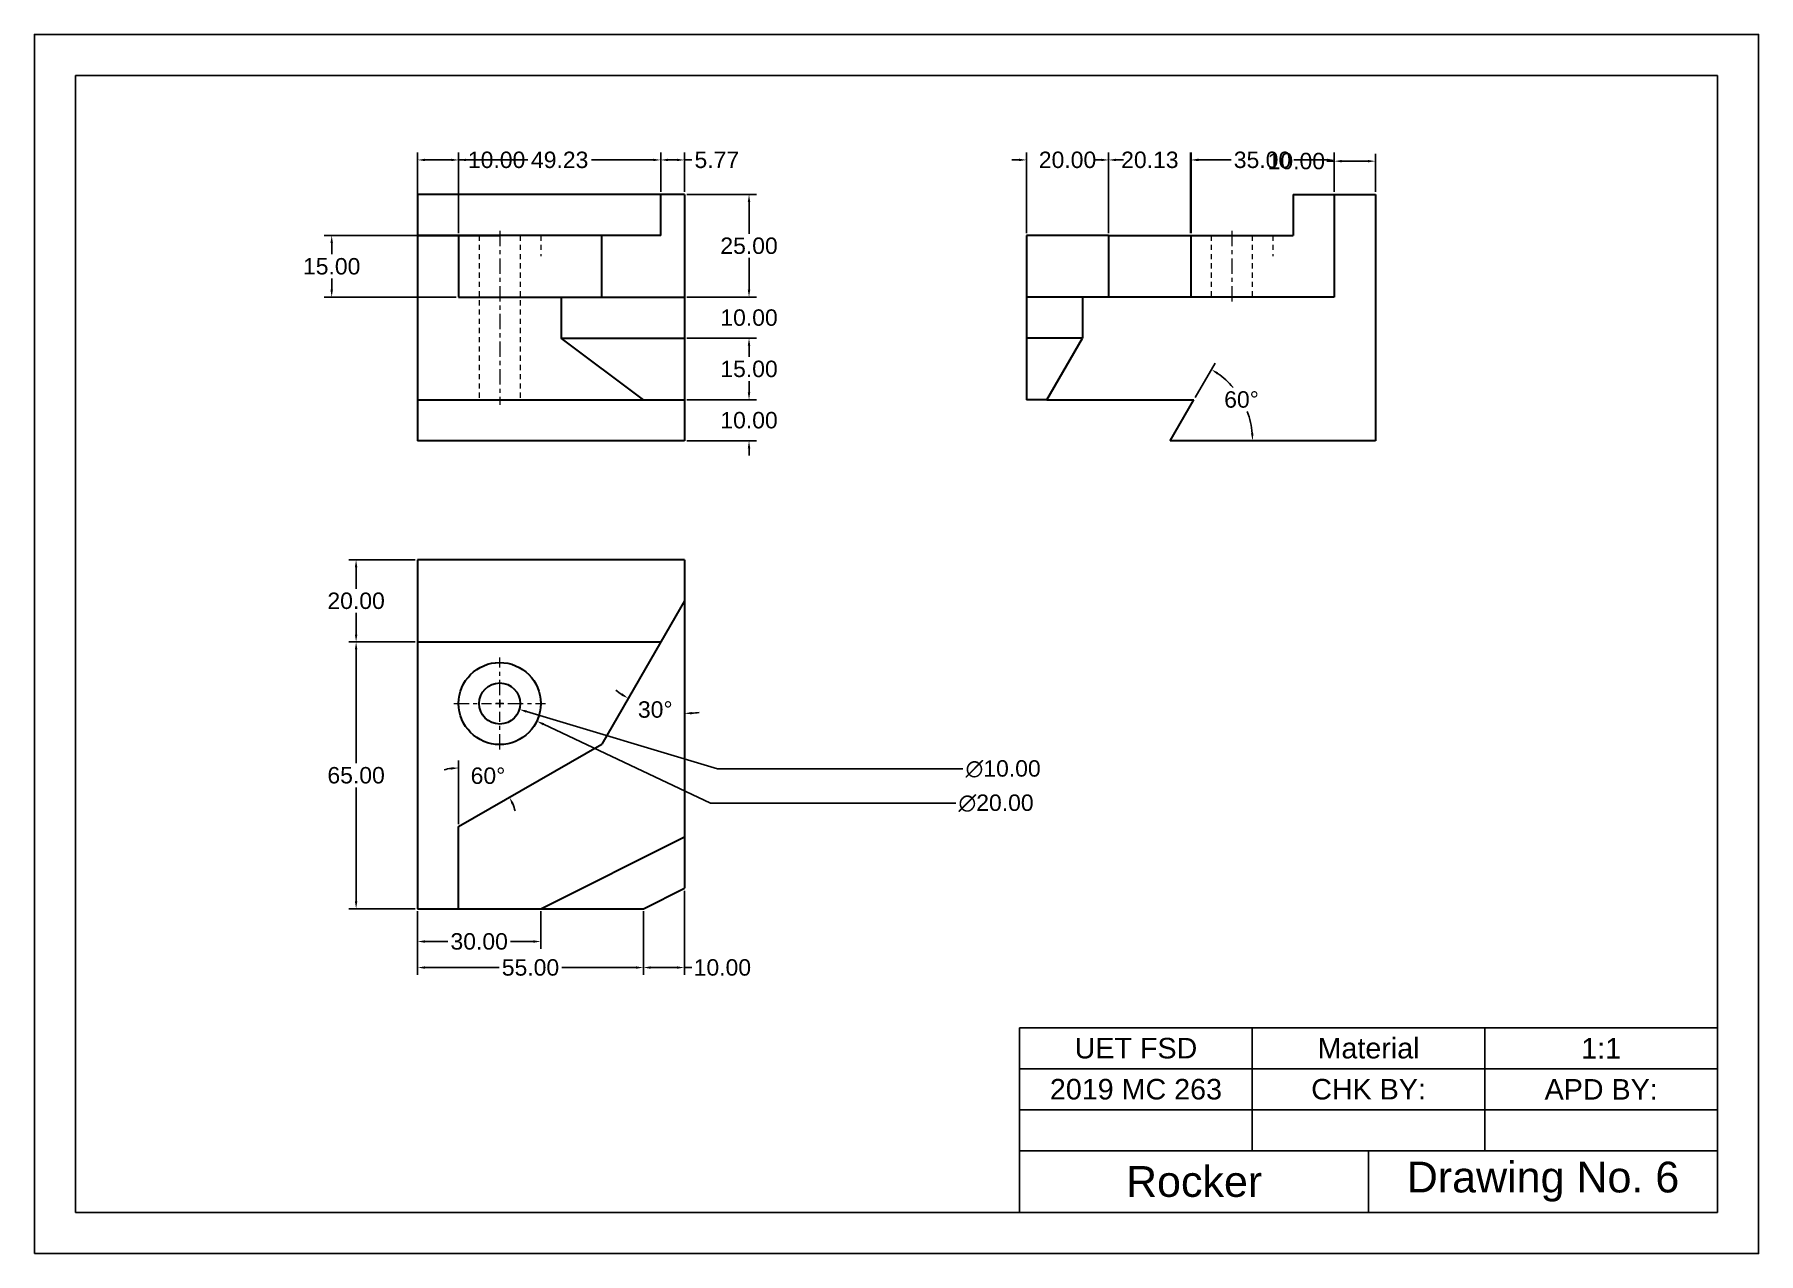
# Model space of a CAD drawing. Header units: centimetres. Extents: x 8.2 to 50.2, y 16 to 45.7.
import ezdxf

# ---------------------------------------------------------------- set-up
doc = ezdxf.new("R2010")
doc.units = ezdxf.units.CM
doc.header["$LTSCALE"] = 0.5
doc.header["$MEASUREMENT"] = 0
doc.linetypes.add('CENTER2', pattern=[1.125, 0.75, -0.125, 0.125, -0.125])
doc.linetypes.add('DASHED2', pattern=[0.375, 0.25, -0.125])
doc.styles.get("Standard").update_dxf_attribs({"font": 'arial.ttf'})
doc.dimstyles.get("Standard").update_dxf_attribs({"dimtxt": 0.4, "dimasz": 0.18, "dimexe": 0.18, "dimexo": 0.0625, "dimgap": 0.09, "dimtad": 0, "dimtih": 1, "dimtoh": 1, "dimlfac": 10, "dimzin": 0, "dimdsep": 46, "dimtxsty": 'Standard', "dimcen": 0.09, "dimadec": 0, "dimazin": 0, "dimtfac": 1, "dimtofl": 0, "dimtmove": 0, "dimatfit": 3, "dimfxl": 1, "dimtolj": 1, "dimtzin": 0, "dimarcsym": 0})

# ---------------------------------------------------------------- blocks, each defined once
blk = doc.blocks.new('*U1')
at = {"color": 0, "linetype": 'CENTER2', "lineweight": 15, "transparency": 16777216}
blk.add_line((0, 0.87), (0, -0.87), dxfattribs=at)
blk = doc.blocks.new('*U2')
at = {"color": 0, "linetype": 'CENTER2', "lineweight": 15, "transparency": 16777216}
blk.add_line((0, 2.12), (0, -2.12), dxfattribs=at)
blk = doc.blocks.new('*U3')
at = {"color": 0, "linetype": 'CENTER2', "lineweight": 15, "transparency": 16777216}
for p, q in [((0, 0.2), (0, 1.12)), ((-1.12, 0), (-0.2, 0)), ((0.2, 0), (1.12, 0)), ((0, -1.12), (0, -0.2))]:
    blk.add_line(p, q, dxfattribs=at)
at = {"color": 0, "linetype": 'Continuous', "lineweight": 15, "transparency": 16777216}
for p, q in [((-0.1, 0), (0.1, 0)), ((0, -0.1), (0, 0.1))]:
    blk.add_line(p, q, dxfattribs=at)
blk = doc.blocks.new('*D4')
at = {"color": 0, "lineweight": -2, "transparency": 16777216}
for p, q in [((17.515, 32.852), (15.9, 32.852)), ((16.08, 32.672), (16.08, 32.146)), ((16.08, 31.032), (16.08, 31.557)), ((17.515, 30.852), (15.9, 30.852))]:
    blk.add_line(p, q, dxfattribs=at)
at = {"color": 0, "lineweight": 15, "transparency": 16777216}
for points in [[(16.05, 32.672), (16.11, 32.672), (16.08, 32.852)], [(16.05, 31.032), (16.11, 31.032), (16.08, 30.852)]]:
    blk.add_solid(points, dxfattribs=at)
at = {"layer": 'Defpoints', "color": 0, "lineweight": 15, "transparency": 16777216}
for p in [(17.578, 32.852), (16.08, 30.852), (17.578, 30.852)]:
    blk.add_point(p, dxfattribs=at)
at = {"color": 0, "lineweight": 15, "transparency": 16777216, "insert": (16.08, 31.852), "char_height": 0.4, "attachment_point": 5}
blk.add_mtext('\\A1;20.00', dxfattribs=at)
blk = doc.blocks.new('*D5')
at = {"color": 0, "lineweight": -2, "transparency": 16777216}
for p, q in [((17.515, 30.852), (15.9, 30.852)), ((16.08, 30.672), (16.08, 27.896)), ((16.08, 24.532), (16.08, 27.307)), ((17.515, 24.352), (15.9, 24.352))]:
    blk.add_line(p, q, dxfattribs=at)
at = {"color": 0, "lineweight": 15, "transparency": 16777216}
for points in [[(16.05, 30.672), (16.11, 30.672), (16.08, 30.852)], [(16.05, 24.532), (16.11, 24.532), (16.08, 24.352)]]:
    blk.add_solid(points, dxfattribs=at)
at = {"layer": 'Defpoints', "color": 0, "lineweight": 15, "transparency": 16777216}
for p in [(17.578, 30.852), (16.08, 24.352), (17.578, 24.352)]:
    blk.add_point(p, dxfattribs=at)
at = {"color": 0, "lineweight": 15, "transparency": 16777216, "insert": (16.08, 27.602), "char_height": 0.4, "attachment_point": 5}
blk.add_mtext('\\A1;65.00', dxfattribs=at)
blk = doc.blocks.new('*D6')
at = {"color": 0, "lineweight": -2, "transparency": 16777216}
for p, q in [((17.578, 24.289), (17.578, 22.739)), ((23.078, 24.289), (23.078, 22.739)), ((17.758, 22.919), (19.564, 22.919)), ((22.898, 22.919), (21.092, 22.919))]:
    blk.add_line(p, q, dxfattribs=at)
at = {"color": 0, "lineweight": 15, "transparency": 16777216}
for points in [[(17.758, 22.949), (17.758, 22.889), (17.578, 22.919)], [(22.898, 22.949), (22.898, 22.889), (23.078, 22.919)]]:
    blk.add_solid(points, dxfattribs=at)
at = {"layer": 'Defpoints', "color": 0, "lineweight": 15, "transparency": 16777216}
for p in [(17.578, 24.352), (23.078, 24.352), (23.078, 22.919)]:
    blk.add_point(p, dxfattribs=at)
at = {"color": 0, "lineweight": 15, "transparency": 16777216, "insert": (20.328, 22.919), "char_height": 0.4, "attachment_point": 5}
blk.add_mtext('\\A1;55.00', dxfattribs=at)
blk = doc.blocks.new('*D7')
at = {"color": 0, "lineweight": -2, "transparency": 16777216}
for p, q in [((24.078, 24.789), (24.078, 22.739)), ((23.078, 24.289), (23.078, 22.739)), ((23.258, 22.919), (23.898, 22.919)), ((24.078, 22.919), (24.258, 22.919))]:
    blk.add_line(p, q, dxfattribs=at)
at = {"color": 0, "lineweight": 15, "transparency": 16777216}
for points in [[(23.258, 22.949), (23.258, 22.889), (23.078, 22.919)], [(23.898, 22.949), (23.898, 22.889), (24.078, 22.919)]]:
    blk.add_solid(points, dxfattribs=at)
at = {"layer": 'Defpoints', "color": 0, "lineweight": 15, "transparency": 16777216}
for p in [(24.078, 24.852), (23.078, 24.352), (24.078, 22.919)]:
    blk.add_point(p, dxfattribs=at)
at = {"color": 0, "lineweight": 15, "transparency": 16777216, "insert": (25.003, 22.919), "char_height": 0.4, "attachment_point": 5}
blk.add_mtext('\\A1;10.00', dxfattribs=at)
blk = doc.blocks.new('*D8')
at = {"color": 0, "lineweight": -2, "transparency": 16777216}
for start, end in [(232.4757, 236.2378), (273.7622, 277.5243)]:
    blk.add_arc((24.078, 31.852), 2.742, start, end, dxfattribs=at)
at = {"color": 0, "lineweight": 15, "transparency": 16777216}
for points in [[(22.57, 29.598), (22.538, 29.547), (22.707, 29.477)], [(24.259, 29.086), (24.257, 29.146), (24.078, 29.11)]]:
    blk.add_solid(points, dxfattribs=at)
at = {"layer": 'Defpoints', "color": 0, "lineweight": 15, "transparency": 16777216}
for p in [(24.078, 32.852), (23.5, 30.852), (23.14, 29.275), (22.065, 28.365), (24.078, 24.852)]:
    blk.add_point(p, dxfattribs=at)
at = {"color": 0, "lineweight": 15, "transparency": 16777216, "insert": (23.368, 29.203), "char_height": 0.4, "attachment_point": 5}
blk.add_mtext('\\A1;30°', dxfattribs=at)
blk = doc.blocks.new('*D9')
at = {"color": 0, "lineweight": -2, "transparency": 16777216}
blk.add_line((18.578, 26.414), (18.578, 27.962), dxfattribs=at)
for start, end in [(97.216, 104.4319), (15.5681, 22.784)]:
    blk.add_arc((18.578, 26.352), 1.43, start, end, dxfattribs=at)
at = {"color": 0, "lineweight": 15, "transparency": 16777216}
for points in [[(18.396, 27.8), (18.4, 27.74), (18.578, 27.782)], [(19.869, 26.892), (19.923, 26.919), (19.816, 27.067)]]:
    blk.add_solid(points, dxfattribs=at)
at = {"layer": 'Defpoints', "color": 0, "lineweight": 15, "transparency": 16777216}
for p in [(22.065, 28.365), (19.497, 27.447), (18.578, 26.352), (18.578, 26.352), (18.578, 24.352)]:
    blk.add_point(p, dxfattribs=at)
at = {"color": 0, "lineweight": 15, "transparency": 16777216, "insert": (19.293, 27.59), "char_height": 0.4, "attachment_point": 5}
blk.add_mtext('\\A1;60°', dxfattribs=at)
blk = doc.blocks.new('*D10')
at = {"color": 0, "lineweight": -2, "transparency": 16777216}
for p, q in [((19.578, 29.262), (19.578, 29.442)), ((19.488, 29.352), (19.668, 29.352)), ((24.711, 26.922), (20.644, 28.847)), ((30.688, 26.922), (24.711, 26.922))]:
    blk.add_line(p, q, dxfattribs=at)
at = {"color": 0, "lineweight": 15, "transparency": 16777216}
blk.add_solid([(20.657, 28.874), (20.631, 28.82), (20.482, 28.924)], dxfattribs=at)
at = {"layer": 'Defpoints', "color": 0, "lineweight": 15, "transparency": 16777216}
for p in [(18.674, 29.779), (20.482, 28.924)]:
    blk.add_point(p, dxfattribs=at)
at = {"color": 0, "lineweight": 15, "transparency": 16777216, "insert": (31.67, 26.922), "char_height": 0.4, "attachment_point": 5}
blk.add_mtext('\\A1;∅20.00', dxfattribs=at)
blk = doc.blocks.new('*D11')
at = {"color": 0, "lineweight": -2, "transparency": 16777216}
for p, q in [((19.578, 29.262), (19.578, 29.442)), ((19.488, 29.352), (19.668, 29.352)), ((24.883, 27.757), (20.229, 29.156)), ((30.86, 27.757), (24.883, 27.757))]:
    blk.add_line(p, q, dxfattribs=at)
at = {"color": 0, "lineweight": 15, "transparency": 16777216}
blk.add_solid([(20.238, 29.185), (20.22, 29.127), (20.057, 29.208)], dxfattribs=at)
at = {"layer": 'Defpoints', "color": 0, "lineweight": 15, "transparency": 16777216}
for p in [(19.099, 29.496), (20.057, 29.208)]:
    blk.add_point(p, dxfattribs=at)
at = {"color": 0, "lineweight": 15, "transparency": 16777216, "insert": (31.842, 27.757), "char_height": 0.4, "attachment_point": 5}
blk.add_mtext('\\A1;∅10.00', dxfattribs=at)
blk = doc.blocks.new('*D12')
at = {"color": 0, "lineweight": -2, "transparency": 16777216}
for p, q in [((17.578, 24.289), (17.578, 23.373)), ((20.578, 24.289), (20.578, 23.373)), ((17.758, 23.553), (18.314, 23.553)), ((20.398, 23.553), (19.842, 23.553))]:
    blk.add_line(p, q, dxfattribs=at)
at = {"color": 0, "lineweight": 15, "transparency": 16777216}
for points in [[(17.758, 23.583), (17.758, 23.523), (17.578, 23.553)], [(20.398, 23.583), (20.398, 23.523), (20.578, 23.553)]]:
    blk.add_solid(points, dxfattribs=at)
at = {"layer": 'Defpoints', "color": 0, "lineweight": 15, "transparency": 16777216}
for p in [(17.578, 24.352), (20.578, 24.352), (20.578, 23.553)]:
    blk.add_point(p, dxfattribs=at)
at = {"color": 0, "lineweight": 15, "transparency": 16777216, "insert": (19.078, 23.553), "char_height": 0.4, "attachment_point": 5}
blk.add_mtext('\\A1;30.00', dxfattribs=at)
blk = doc.blocks.new('*D13')
at = {"color": 0, "lineweight": -2, "transparency": 16777216}
for p, q in [((23.5, 41.814), (23.5, 42.775)), ((23.68, 42.595), (23.898, 42.595)), ((24.078, 41.814), (24.078, 42.775)), ((24.078, 42.595), (24.258, 42.595))]:
    blk.add_line(p, q, dxfattribs=at)
at = {"color": 0, "lineweight": 15, "transparency": 16777216}
for points in [[(23.68, 42.625), (23.68, 42.565), (23.5, 42.595)], [(23.898, 42.625), (23.898, 42.565), (24.078, 42.595)]]:
    blk.add_solid(points, dxfattribs=at)
at = {"layer": 'Defpoints', "color": 0, "lineweight": 15, "transparency": 16777216}
for p in [(24.078, 42.595), (23.5, 41.752), (24.078, 41.752)]:
    blk.add_point(p, dxfattribs=at)
at = {"color": 0, "lineweight": 15, "transparency": 16777216, "insert": (24.867, 42.595), "char_height": 0.4, "attachment_point": 5}
blk.add_mtext('\\A1;5.77', dxfattribs=at)
blk = doc.blocks.new('*D14')
at = {"color": 0, "lineweight": -2, "transparency": 16777216}
for p, q in [((25.652, 36.932), (25.652, 37.112)), ((24.14, 36.752), (25.832, 36.752)), ((24.14, 35.752), (25.832, 35.752)), ((25.652, 35.572), (25.652, 35.392))]:
    blk.add_line(p, q, dxfattribs=at)
at = {"color": 0, "lineweight": 15, "transparency": 16777216}
for points in [[(25.622, 36.932), (25.682, 36.932), (25.652, 36.752)], [(25.622, 35.572), (25.682, 35.572), (25.652, 35.752)]]:
    blk.add_solid(points, dxfattribs=at)
at = {"layer": 'Defpoints', "color": 0, "lineweight": 15, "transparency": 16777216}
for p in [(24.078, 36.752), (24.078, 35.752), (25.652, 35.752)]:
    blk.add_point(p, dxfattribs=at)
at = {"color": 0, "lineweight": 15, "transparency": 16777216, "insert": (25.652, 36.252), "char_height": 0.4, "attachment_point": 5}
blk.add_mtext('\\A1;10.00', dxfattribs=at)
blk = doc.blocks.new('*D15')
at = {"color": 0, "lineweight": -2, "transparency": 16777216}
for p, q in [((17.578, 40.814), (17.578, 42.775)), ((17.758, 42.595), (18.398, 42.595)), ((18.578, 40.814), (18.578, 42.775)), ((18.578, 42.595), (18.758, 42.595))]:
    blk.add_line(p, q, dxfattribs=at)
at = {"color": 0, "lineweight": 15, "transparency": 16777216}
for points in [[(17.758, 42.625), (17.758, 42.565), (17.578, 42.595)], [(18.398, 42.625), (18.398, 42.565), (18.578, 42.595)]]:
    blk.add_solid(points, dxfattribs=at)
at = {"layer": 'Defpoints', "color": 0, "lineweight": 15, "transparency": 16777216}
for p in [(18.578, 42.595), (17.578, 40.752), (18.578, 40.752)]:
    blk.add_point(p, dxfattribs=at)
at = {"color": 0, "lineweight": 15, "transparency": 16777216, "insert": (19.503, 42.595), "char_height": 0.4, "attachment_point": 5}
blk.add_mtext('\\A1;10.00', dxfattribs=at)
blk = doc.blocks.new('*D16')
at = {"color": 0, "lineweight": -2, "transparency": 16777216}
for p, q in [((25.652, 39.432), (25.652, 39.612)), ((24.14, 39.252), (25.832, 39.252)), ((24.14, 38.252), (25.832, 38.252)), ((25.652, 38.072), (25.652, 37.892))]:
    blk.add_line(p, q, dxfattribs=at)
at = {"color": 0, "lineweight": 15, "transparency": 16777216}
for points in [[(25.622, 39.432), (25.682, 39.432), (25.652, 39.252)], [(25.622, 38.072), (25.682, 38.072), (25.652, 38.252)]]:
    blk.add_solid(points, dxfattribs=at)
at = {"layer": 'Defpoints', "color": 0, "lineweight": 15, "transparency": 16777216}
for p in [(24.078, 39.252), (24.078, 38.252), (25.652, 38.252)]:
    blk.add_point(p, dxfattribs=at)
at = {"color": 0, "lineweight": 15, "transparency": 16777216, "insert": (25.652, 38.752), "char_height": 0.4, "attachment_point": 5}
blk.add_mtext('\\A1;10.00', dxfattribs=at)
blk = doc.blocks.new('*D17')
at = {"color": 0, "lineweight": -2, "transparency": 16777216}
for p, q in [((18.515, 40.752), (15.305, 40.752)), ((15.485, 40.572), (15.485, 40.296)), ((15.485, 39.432), (15.485, 39.707)), ((18.515, 39.252), (15.305, 39.252))]:
    blk.add_line(p, q, dxfattribs=at)
at = {"color": 0, "lineweight": 15, "transparency": 16777216}
for points in [[(15.455, 40.572), (15.515, 40.572), (15.485, 40.752)], [(15.455, 39.432), (15.515, 39.432), (15.485, 39.252)]]:
    blk.add_solid(points, dxfattribs=at)
at = {"layer": 'Defpoints', "color": 0, "lineweight": 15, "transparency": 16777216}
for p in [(18.578, 40.752), (15.485, 39.252), (18.578, 39.252)]:
    blk.add_point(p, dxfattribs=at)
at = {"color": 0, "lineweight": 15, "transparency": 16777216, "insert": (15.485, 40.002), "char_height": 0.4, "attachment_point": 5}
blk.add_mtext('\\A1;15.00', dxfattribs=at)
blk = doc.blocks.new('*D18')
at = {"color": 0, "lineweight": -2, "transparency": 16777216}
blk.add_line((36.519, 36.806), (37.005, 37.647), dxfattribs=at)
for start, end in [(40.2764, 54.8641), (5.1359, 20.7031)]:
    blk.add_arc((35.911, 35.752), 2.009, start, end, dxfattribs=at)
at = {"color": 0, "lineweight": 15, "transparency": 16777216}
for points in [[(37.051, 37.369), (37.083, 37.42), (36.915, 37.491)], [(37.941, 35.933), (37.881, 35.93), (37.92, 35.752)]]:
    blk.add_solid(points, dxfattribs=at)
at = {"layer": 'Defpoints', "color": 0, "lineweight": 15, "transparency": 16777216}
for p in [(36.488, 36.752), (37.798, 36.439), (35.911, 35.752), (35.911, 35.752), (40.911, 35.752)]:
    blk.add_point(p, dxfattribs=at)
at = {"color": 0, "lineweight": 15, "transparency": 16777216, "insert": (37.65, 36.756), "char_height": 0.4, "attachment_point": 5}
blk.add_mtext('\\A1;60°', dxfattribs=at)
blk = doc.blocks.new('*D19')
at = {"color": 0, "lineweight": -2, "transparency": 16777216}
for p, q in [((39.911, 42.565), (39.731, 42.565)), ((39.911, 41.814), (39.911, 42.745)), ((40.731, 42.565), (40.091, 42.565)), ((40.911, 41.814), (40.911, 42.745))]:
    blk.add_line(p, q, dxfattribs=at)
at = {"color": 0, "lineweight": 15, "transparency": 16777216}
for points in [[(40.091, 42.595), (40.091, 42.535), (39.911, 42.565)], [(40.731, 42.595), (40.731, 42.535), (40.911, 42.565)]]:
    blk.add_solid(points, dxfattribs=at)
at = {"layer": 'Defpoints', "color": 0, "lineweight": 15, "transparency": 16777216}
for p in [(39.911, 42.565), (39.911, 41.752), (40.911, 41.752)]:
    blk.add_point(p, dxfattribs=at)
at = {"color": 0, "lineweight": 15, "transparency": 16777216, "insert": (38.985, 42.565), "char_height": 0.4, "attachment_point": 5}
blk.add_mtext('\\A1;10.00', dxfattribs=at)
blk = doc.blocks.new('*D20')
at = {"color": 0, "lineweight": -2, "transparency": 16777216}
for p, q in [((18.578, 41.814), (18.578, 42.775)), ((18.758, 42.595), (20.266, 42.595)), ((23.32, 42.595), (21.812, 42.595)), ((23.5, 41.814), (23.5, 42.775))]:
    blk.add_line(p, q, dxfattribs=at)
at = {"color": 0, "lineweight": 15, "transparency": 16777216}
for points in [[(18.758, 42.625), (18.758, 42.565), (18.578, 42.595)], [(23.32, 42.625), (23.32, 42.565), (23.5, 42.595)]]:
    blk.add_solid(points, dxfattribs=at)
at = {"layer": 'Defpoints', "color": 0, "lineweight": 15, "transparency": 16777216}
for p in [(23.5, 42.595), (18.578, 41.752), (23.5, 41.752)]:
    blk.add_point(p, dxfattribs=at)
at = {"color": 0, "lineweight": 15, "transparency": 16777216, "insert": (21.039, 42.595), "char_height": 0.4, "attachment_point": 5}
blk.add_mtext('\\A1;49.23', dxfattribs=at)
blk = doc.blocks.new('*D21')
at = {"color": 0, "lineweight": -2, "transparency": 16777216}
for p, q in [((36.411, 40.814), (36.411, 42.775)), ((36.591, 42.595), (37.397, 42.595)), ((39.731, 42.595), (38.925, 42.595)), ((39.911, 41.814), (39.911, 42.775))]:
    blk.add_line(p, q, dxfattribs=at)
at = {"color": 0, "lineweight": 15, "transparency": 16777216}
for points in [[(36.591, 42.625), (36.591, 42.565), (36.411, 42.595)], [(39.731, 42.625), (39.731, 42.565), (39.911, 42.595)]]:
    blk.add_solid(points, dxfattribs=at)
at = {"layer": 'Defpoints', "color": 0, "lineweight": 15, "transparency": 16777216}
for p in [(36.411, 42.595), (39.911, 41.752), (36.411, 40.752)]:
    blk.add_point(p, dxfattribs=at)
at = {"color": 0, "lineweight": 15, "transparency": 16777216, "insert": (38.161, 42.595), "char_height": 0.4, "attachment_point": 5}
blk.add_mtext('\\A1;35.00', dxfattribs=at)
blk = doc.blocks.new('*D22')
at = {"color": 0, "lineweight": -2, "transparency": 16777216}
for p, q in [((34.231, 42.595), (34.051, 42.595)), ((34.411, 40.814), (34.411, 42.775)), ((36.424, 40.814), (36.424, 42.775)), ((36.604, 42.595), (36.784, 42.595))]:
    blk.add_line(p, q, dxfattribs=at)
at = {"color": 0, "lineweight": 15, "transparency": 16777216}
for points in [[(34.231, 42.625), (34.231, 42.565), (34.411, 42.595)], [(36.604, 42.625), (36.604, 42.565), (36.424, 42.595)]]:
    blk.add_solid(points, dxfattribs=at)
at = {"layer": 'Defpoints', "color": 0, "lineweight": 15, "transparency": 16777216}
for p in [(34.411, 42.595), (34.411, 40.752), (36.424, 40.752)]:
    blk.add_point(p, dxfattribs=at)
at = {"color": 0, "lineweight": 15, "transparency": 16777216, "insert": (35.417, 42.595), "char_height": 0.4, "attachment_point": 5}
blk.add_mtext('\\A1;20.13', dxfattribs=at)
blk = doc.blocks.new('*D23')
at = {"color": 0, "lineweight": -2, "transparency": 16777216}
for p, q in [((32.231, 42.595), (32.051, 42.595)), ((32.411, 40.814), (32.411, 42.775)), ((34.411, 40.814), (34.411, 42.775)), ((34.591, 42.595), (34.771, 42.595))]:
    blk.add_line(p, q, dxfattribs=at)
at = {"color": 0, "lineweight": 15, "transparency": 16777216}
for points in [[(32.231, 42.625), (32.231, 42.565), (32.411, 42.595)], [(34.591, 42.625), (34.591, 42.565), (34.411, 42.595)]]:
    blk.add_solid(points, dxfattribs=at)
at = {"layer": 'Defpoints', "color": 0, "lineweight": 15, "transparency": 16777216}
for p in [(32.411, 42.595), (32.411, 40.752), (34.411, 40.752)]:
    blk.add_point(p, dxfattribs=at)
at = {"color": 0, "lineweight": 15, "transparency": 16777216, "insert": (33.411, 42.595), "char_height": 0.4, "attachment_point": 5}
blk.add_mtext('\\A1;20.00', dxfattribs=at)
blk = doc.blocks.new('*D24')
at = {"color": 0, "lineweight": -2, "transparency": 16777216}
for p, q in [((24.14, 41.752), (25.832, 41.752)), ((25.652, 41.572), (25.652, 40.796)), ((25.652, 39.432), (25.652, 40.207)), ((24.14, 39.252), (25.832, 39.252))]:
    blk.add_line(p, q, dxfattribs=at)
at = {"color": 0, "lineweight": 15, "transparency": 16777216}
for points in [[(25.622, 41.572), (25.682, 41.572), (25.652, 41.752)], [(25.622, 39.432), (25.682, 39.432), (25.652, 39.252)]]:
    blk.add_solid(points, dxfattribs=at)
at = {"layer": 'Defpoints', "color": 0, "lineweight": 15, "transparency": 16777216}
for p in [(24.078, 41.752), (24.078, 39.252), (25.652, 39.252)]:
    blk.add_point(p, dxfattribs=at)
at = {"color": 0, "lineweight": 15, "transparency": 16777216, "insert": (25.652, 40.502), "char_height": 0.4, "attachment_point": 5}
blk.add_mtext('\\A1;25.00', dxfattribs=at)
blk = doc.blocks.new('*D25')
at = {"color": 0, "lineweight": -2, "transparency": 16777216}
for p, q in [((24.14, 38.252), (25.832, 38.252)), ((25.652, 38.072), (25.652, 37.796)), ((25.652, 36.932), (25.652, 37.207)), ((24.14, 36.752), (25.832, 36.752))]:
    blk.add_line(p, q, dxfattribs=at)
at = {"color": 0, "lineweight": 15, "transparency": 16777216}
for points in [[(25.622, 38.072), (25.682, 38.072), (25.652, 38.252)], [(25.622, 36.932), (25.682, 36.932), (25.652, 36.752)]]:
    blk.add_solid(points, dxfattribs=at)
at = {"layer": 'Defpoints', "color": 0, "lineweight": 15, "transparency": 16777216}
for p in [(24.078, 38.252), (24.078, 36.752), (25.652, 36.752)]:
    blk.add_point(p, dxfattribs=at)
at = {"color": 0, "lineweight": 15, "transparency": 16777216, "insert": (25.652, 37.502), "char_height": 0.4, "attachment_point": 5}
blk.add_mtext('\\A1;15.00', dxfattribs=at)

msp = doc.modelspace()

# ---------------------------------------------------------------- linework, layer by layer
at = {"lineweight": 30}
for p, q in [((24.0778, 41.7516), (17.5778, 41.7516)), ((17.5778, 41.7516), (17.5778, 35.7516)), ((23.5004, 40.7516), (23.5004, 41.7516)), ((24.0778, 41.7516), (24.0778, 35.7516)), ((38.9108, 41.7516), (38.9108, 40.7516)), ((38.9108, 41.7516), (40.9108, 41.7516)), ((39.9108, 41.7516), (39.9108, 39.2516)), ((40.9108, 41.7516), (40.9108, 35.7516)), ((40.9108, 41.7516), (40.9108, 39.2516)), ((23.5004, 40.7516), (17.5778, 40.7516)), ((17.5778, 40.7516), (19.5778, 40.7516)), ((18.5778, 40.7516), (18.5778, 39.2516)), ((22.0647, 39.2516), (22.0647, 40.7516)), ((32.4108, 40.7516), (32.4108, 39.2516)), ((34.4108, 40.7516), (32.4108, 40.7516)), ((34.4108, 40.7516), (38.9108, 40.7516)), ((34.4108, 40.7516), (34.4108, 39.2516)), ((36.4239, 39.2516), (36.4239, 40.7516)), ((18.5778, 39.2516), (22.0647, 39.2516)), ((21.0778, 39.2516), (21.0778, 38.2516)), ((22.0647, 39.2516), (24.0778, 39.2516)), ((39.9108, 39.2516), (32.4108, 39.2516)), ((32.4108, 39.2516), (32.4108, 38.2516)), ((33.7769, 39.2516), (33.7769, 38.2516)), ((23.0778, 36.7516), (21.0778, 38.2516)), ((21.0778, 38.2516), (24.0778, 38.2516)), ((33.7769, 38.2517), (32.4108, 38.2516)), ((32.4108, 38.2516), (32.4108, 36.7516)), ((32.9108, 36.7516), (33.7769, 38.2517)), ((17.5778, 36.7516), (24.0778, 36.7516)), ((17.5778, 36.7516), (23.0778, 36.7516)), ((32.9108, 36.7516), (32.4108, 36.7516)), ((32.9108, 36.7516), (35.9108, 36.7516)), ((35.9108, 35.7516), (36.4881, 36.7516)), ((35.9108, 36.7516), (36.4881, 36.7516)), ((24.0778, 35.7516), (17.5778, 35.7516)), ((40.9108, 35.7516), (35.9108, 35.7516)), ((17.5778, 32.8516), (17.5778, 24.3516)), ((24.0778, 32.8516), (17.5778, 32.8516)), ((24.0778, 32.8516), (24.0778, 24.8516)), ((24.0778, 31.8516), (23.5004, 30.8516)), ((17.5778, 30.8516), (23.5004, 30.8516)), ((23.5004, 30.8516), (22.0646, 28.3647)), ((18.5778, 26.3516), (22.0646, 28.3647)), ((18.5778, 24.3516), (18.5778, 26.3516)), ((20.5778, 24.3516), (24.0778, 26.1016)), ((23.0778, 24.3516), (24.0778, 24.8516)), ((17.5778, 24.3516), (23.0778, 24.3516))]:
    msp.add_line(p, q, dxfattribs=at)
at = {"linetype": 'DASHED2', "lineweight": 15}
for p, q in [((18.5778, 40.7516), (18.5778, 40.2516)), ((19.0778, 40.7516), (19.0778, 36.7516)), ((20.0778, 40.7516), (20.0778, 36.7516)), ((20.5778, 40.7516), (20.5778, 40.2516)), ((36.4108, 40.7516), (36.4108, 40.2516)), ((36.9108, 40.7516), (36.9108, 39.2516)), ((37.9108, 40.7516), (37.9108, 39.2516)), ((38.4108, 40.7516), (38.4108, 40.2516))]:
    msp.add_line(p, q, dxfattribs=at)
for p, q in [((49.2448, 21.4516), (32.2448, 21.4516)), ((32.2448, 21.4516), (32.2448, 16.9516)), ((37.9114, 18.4516), (37.9114, 21.4516)), ((37.9114, 21.4516), (43.5781, 21.4516)), ((43.5781, 21.4516), (43.5781, 18.4516)), ((32.2448, 20.4516), (49.2448, 20.4516)), ((49.2448, 20.4516), (49.2448, 19.4516)), ((49.2448, 19.4516), (32.2448, 19.4516)), ((32.2448, 19.4516), (32.2448, 18.4516)), ((32.2448, 18.4516), (49.2448, 18.4516)), ((40.7448, 18.4516), (40.7448, 16.9516))]:
    msp.add_line(p, q)
for points in [[(8.2448, 15.9516), (50.2448, 15.9516), (50.2448, 45.6516), (8.2448, 45.6516)], [(9.2448, 16.9516), (49.2448, 16.9516), (49.2448, 44.6516), (9.2448, 44.6516)]]:
    msp.add_lwpolyline(points, close=True)
at = {"lineweight": 30}
for radius in [1, 0.5]:
    msp.add_circle((19.5778, 29.3516), radius, dxfattribs=at)
for p in [(32.2448, 18.4516), (32.2448, 18.4516), (32.2448, 18.4516), (32.2448, 18.4516), (32.2448, 18.4516), (40.7448, 18.4516), (40.7448, 18.4516), (49.2448, 18.4516)]:
    msp.add_point(p)

# ---------------------------------------------------------------- block references
at = {"linetype": 'CENTER2', "lineweight": 15}
for name, p in [('*U2', (19.5778, 38.7516)), ('*U1', (37.4108, 40.0016)), ('*U3', (19.5778, 29.3516))]:
    msp.add_blockref(name, p, dxfattribs=at)

# ---------------------------------------------------------------- texts
at = {"lineweight": 15, "attachment_point": 5}
for s, width, insert, char_height in [('UET FSD', 5.666667, (35.0781, 20.9516), 0.5), ('Material', 5.666667, (40.7448, 20.9516), 0.5), ('1:1', 5.666667, (46.4114, 20.9516), 0.5), ('2019 MC 263', 5.666667, (35.0781, 19.9516), 0.5), ('CHK BY:', 5.666667, (40.7448, 19.9516), 0.5), ('APD BY:', 5.666667, (46.4114, 19.9516), 0.5), ('Rocker', 8.5, (36.4948, 17.7016), 0.75), ('Drawing No. 6', 8.5, (44.9948, 17.7016), 0.75)]:
    msp.add_mtext_dynamic_manual_height_columns(s, width=width, gutter_width=1, heights=[0], dxfattribs=dict(at, insert=insert, char_height=char_height))

# ---------------------------------------------------------------- dimensions: what is measured, and where the dimension line sits
at = {"lineweight": 15}
for base, p1, p2, picture, middle in [((18.5778, 42.5949), (17.5778, 40.7516), (18.5778, 40.7516), '*D15', (19.5032, 42.5949)), ((23.5004, 42.5949), (18.5778, 41.7516), (23.5004, 41.7516), '*D20', (21.0391, 42.5949)), ((24.0778, 42.5949), (23.5004, 41.7516), (24.0778, 41.7516), '*D13', (24.8673, 42.5949)), ((32.4108, 42.5949), (34.4108, 40.7516), (32.4108, 40.7516), '*D23', (33.4108, 42.5949)), ((34.4108, 42.5949), (36.4239, 40.7516), (34.4108, 40.7516), '*D22', (35.4173, 42.5949)), ((36.4108, 42.5949), (39.9108, 41.7516), (36.4108, 40.7516), '*D21', (38.1608, 42.5949)), ((39.9108, 42.5649), (40.9108, 41.7516), (39.9108, 41.7516), '*D19', (38.9854, 42.5649)), ((24.0778, 22.919), (23.0778, 24.3516), (24.0778, 24.8516), '*D7', (25.0032, 22.919)), ((23.0778, 22.919), (17.5778, 24.3516), (23.0778, 24.3516), '*D6', (20.3278, 22.919)), ((20.5778, 23.5527), (17.5778, 24.3516), (20.5778, 24.3516), '*D12', (19.0778, 23.5527))]:
    dim = msp.add_linear_dim(base=base, p1=p1, p2=p2, dimstyle='Standard', dxfattribs=at)
    dim.commit()
    dim.dimension.update_dxf_attribs({"geometry": picture, "text_midpoint": middle})
for base, p1, p2, picture, middle in [((25.6518, 39.2516), (24.0778, 41.7516), (24.0778, 39.2516), '*D24', (25.6518, 40.5016)), ((15.4853, 39.2516), (18.5778, 40.7516), (18.5778, 39.2516), '*D17', (15.4853, 40.0016)), ((25.6518, 38.2516), (24.0778, 39.2516), (24.0778, 38.2516), '*D16', (25.6518, 38.7516)), ((25.6518, 36.7516), (24.0778, 38.2516), (24.0778, 36.7516), '*D25', (25.6518, 37.5016)), ((25.6518, 35.7516), (24.0778, 36.7516), (24.0778, 35.7516), '*D14', (25.6518, 36.2516)), ((16.0804, 30.8516), (17.5778, 32.8516), (17.5778, 30.8516), '*D4', (16.0804, 31.8516)), ((16.0804, 24.3516), (17.5778, 30.8516), (17.5778, 24.3516), '*D5', (16.0804, 27.6016))]:
    dim = msp.add_linear_dim(base=base, p1=p1, p2=p2, angle=90, dimstyle='Standard', dxfattribs=at)
    dim.commit()
    dim.dimension.update_dxf_attribs({"geometry": picture, "text_midpoint": middle})
for base, line1, line2, picture, middle in [((37.7984, 36.4386), ((40.9108, 35.7516), (35.9108, 35.7516)), ((35.9108, 35.7516), (36.4881, 36.7516)), '*D18', (37.6504, 36.756)), ((23.14, 29.2751), ((24.0778, 32.8516), (24.0778, 24.8516)), ((23.5004, 30.8516), (22.0646, 28.3647)), '*D8', (23.3682, 29.2032)), ((19.4971, 27.4472), ((18.5778, 24.3516), (18.5778, 26.3516)), ((18.5778, 26.3516), (22.0646, 28.3647)), '*D9', (19.2929, 27.5902))]:
    dim = msp.add_angular_dim_2l(base=base, line1=line1, line2=line2, dimstyle='Standard', dxfattribs=at)
    dim.commit()
    dim.dimension.update_dxf_attribs({"geometry": picture, "text_midpoint": middle})
for p1, p2, picture, middle in [((18.6739, 29.7794), (20.4816, 28.9237), '*D10', (31.6695, 26.9218)), ((19.099, 29.4955), (20.0566, 29.2076), '*D11', (31.8416, 27.7567))]:
    dim = msp.add_diameter_dim_2p(p1=p1, p2=p2, dimstyle='Standard', dxfattribs=at)
    dim.commit()
    dim.dimension.update_dxf_attribs({"geometry": picture, "text_midpoint": middle, "dimtype": 163})

doc.saveas('drawing.dxf')
